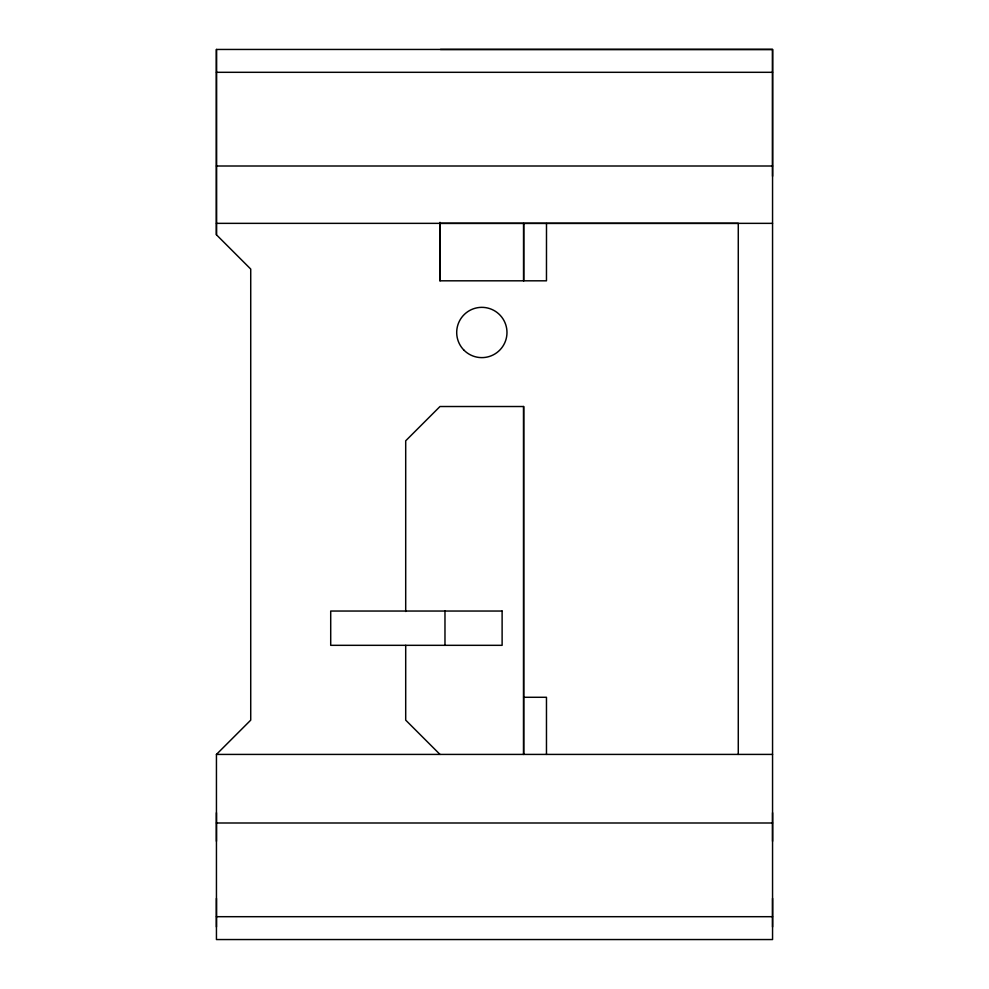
<?xml version="1.0" encoding="UTF-8"?>
<svg xmlns="http://www.w3.org/2000/svg" width="989" height="989" viewBox="0 0 989 989"><rect width="100%" height="100%" fill="white"/><g stroke="black" fill="none" stroke-linecap="round" stroke-linejoin="round"><path stroke-width="1.48" d="M216.443 926.977L216.443 898.383M216.443 841.305L216.443 812.711M216.443 234.776L216.443 49.45L772.557 49.45L772.557 939.55L216.443 939.55L216.443 754.422L250.724 720.14L250.724 269.057L216.443 234.776L216.443 49.45M546.497 223.526L546.472 280.814L439.981 280.814L440.006 222.34M523.614 406.516L523.614 754.409L523.614 406.516L439.981 406.516L405.7 440.797L405.7 611.486M738.276 754.409L738.276 223.353L440.006 223.353L439.981 280.814M772.557 926.977L772.557 898.383M772.557 841.305L772.557 812.711M216.443 72.308L772.557 72.308M216.443 166.004L772.557 166.004M216.443 223.353L772.557 223.353M523.614 697.282L546.472 697.282L546.472 754.409M216.443 754.422L772.557 754.409M216.443 822.996L772.557 822.996M216.443 916.692L772.557 916.692M440.402 49.462L772.557 49.45L772.557 176.289M439.981 754.409L405.7 720.128L405.7 645.322M444.976 611.054L444.976 645.335M523.638 223.539L523.638 280.814L523.638 223.539M502.115 611.041L330.709 611.041L330.709 645.322L502.115 645.322L502.115 611.041M464.088 350.291A25.145 25.145 0 0 0 506.133 338.955A25.145 25.145 0 0 0 475.289 308.209A25.145 25.145 0 0 0 464.088 350.291"/></g></svg>
